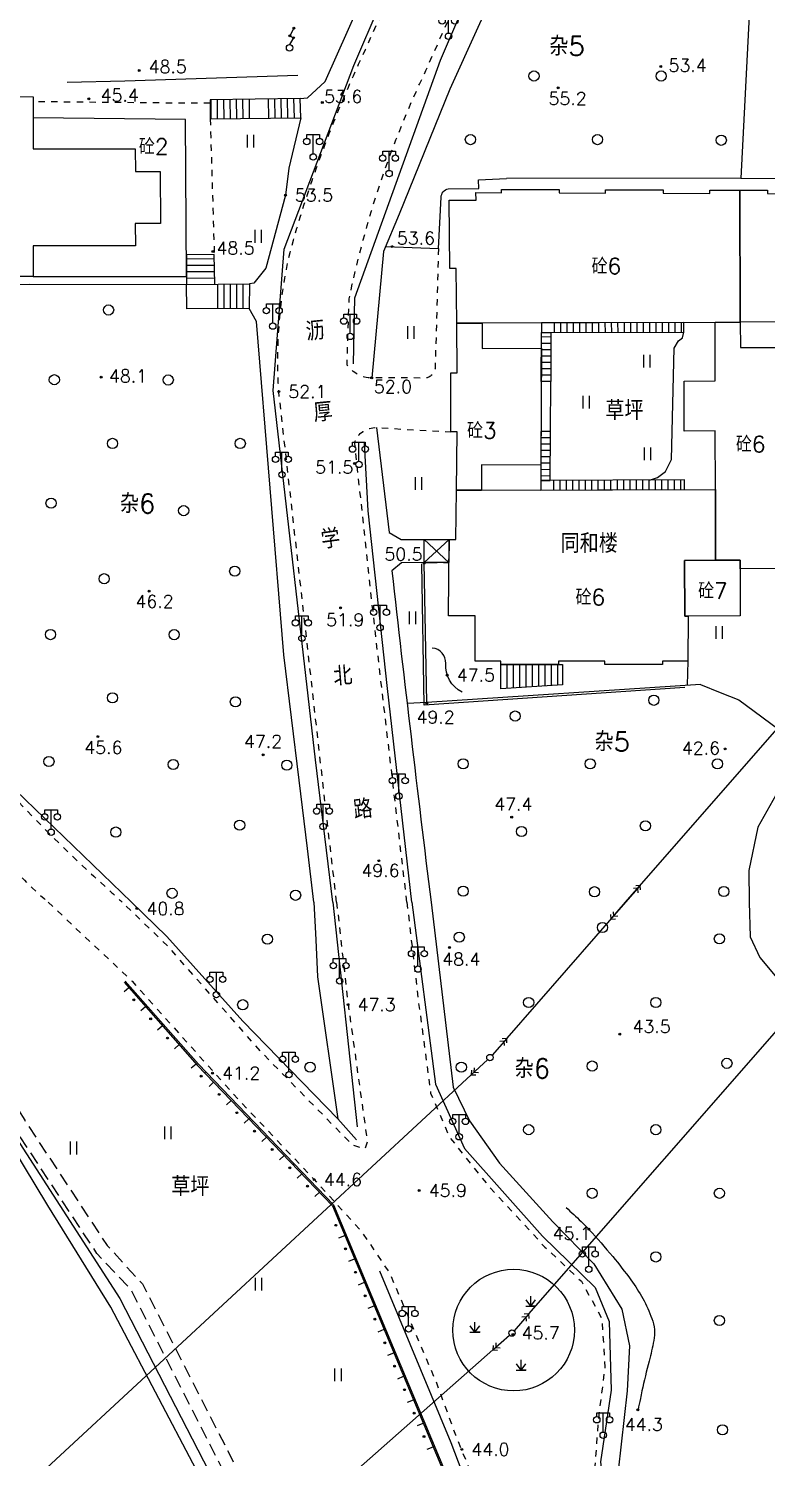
# Model space of a CAD drawing. Extents: x 115374 to 116875, y 149866 to 152432.
# Drawn here: x 115667 to 115783, y 151412.7 to 151637.3 of the extents above; entities that cross this region are included whole.
import ezdxf
from ezdxf.enums import TextEntityAlignment as Align

# ---------------------------------------------------------------- set-up
doc = ezdxf.new("R2010")
doc.units = 0
doc.header["$MEASUREMENT"] = 0
doc.header["$PDMODE"] = 32
doc.header["$PDSIZE"] = 0.3
doc.linetypes.add('X5', pattern=[3, 2, -1])
doc.linetypes.add('X6', pattern=[2, 1, -1])
doc.layers.get('0').update_dxf_attribs({"linetype": 'CONTINUOUS'})
for name, color, linetype in [('BOUND', 7, 'CONTINUOUS'), ('DLDW', 14, 'CONTINUOUS'), ('DLSS', 5, 'CONTINUOUS'), ('DMTZ', 5, 'CONTINUOUS'), ('GCD', 1, 'CONTINUOUS'), ('GXYZ', 2, 'CONTINUOUS'), ('JMD', 6, 'CONTINUOUS'), ('SXSS', 5, 'CONTINUOUS'), ('YZH', 2, 'CONTINUOUS'), ('ZBTZ', 5, 'CONTINUOUS')]:
    doc.layers.add(name, color=color, linetype=linetype)
doc.styles.add('HZ', font='rs.shx', dxfattribs={"bigfont": 'hztxt.shx'})
doc.linetypes.add('X19', pattern='A,4.5,[145,symbolx.shx,S=1,R=0,X=0,Y=1],4.5,-0.5,[146,symbolx.shx,S=1,R=0,X=0,Y=0],-0.5', length=10)
doc.linetypes.add('X34', pattern='A,2,[150,symbolx.shx,S=1,R=0,X=0,Y=0],1e-11', length=2)
doc.linetypes.add('X35', pattern='A,2,[4,symbolt.shx,S=1,R=0,X=0,Y=0],2,[28,symbolt.shx,S=1,R=0,X=0,Y=0],1e-11', length=4)
doc.linetypes.add('X36', pattern='A,2,[4,symbolt.shx,S=1,R=180,X=0,Y=0],2,[28,symbolt.shx,S=1,R=180,X=0,Y=0],1e-11', length=4)
doc.linetypes.add('X4', pattern='A,0,-1e-09,[149,symbolx.shx,S=0.15,R=0,X=0,Y=0],-1.6', length=1.6)
doc.linetypes.add('X49', pattern='A,0,[5,symbolt.shx,S=1,R=0,X=0,Y=0],-10', length=10)

# ---------------------------------------------------------------- blocks, each defined once
blk = doc.blocks.new('GC097')
for p, q in [((-1, 2.92), (-1, 3.52)), ((-1, 3.52), (1, 3.52)), ((0, 0.52), (0, 3.52)), ((1, 3.52), (1, 2.92))]:
    blk.add_line(p, q)
for centre in [(-1, 2.42), (1, 2.42), (0.01, 0)]:
    blk.add_circle(centre, 0.5)
blk = doc.blocks.new('GC132')
for p, q in [((0.7, 3.1), (0.06, 1.9)), ((0.51, 3.04), (0.7, 3.1)), ((0.7, 3.1), (0.75, 2.94)), ((0.63, 1.59), (0, 0.5)), ((0.06, 1.9), (0.63, 1.59))]:
    blk.add_line(p, q)
blk.add_circle((0, 0), 0.5)
for p in [(0.7, 3.1), (0.7, 3.1), (0.06, 1.9), (0.63, 1.59)]:
    blk.add_point(p)
blk = doc.blocks.new('GC121')
for p, q in [((-0.5, -0.64), (-0.5, 1.36)), ((-0.5, -0.64), (-0.5, 0.86)), ((0.5, -0.64), (0.5, 1.36))]:
    blk.add_line(p, q)
blk = doc.blocks.new('Ggjt')
for p, q in [((3.5, 0), (0, 0)), ((2.92, 0), (2.42, 0.5)), ((2.42, -0.5), (2.92, 0)), ((3.5, 0), (3, 0.5)), ((3, -0.5), (3.5, 0))]:
    blk.add_line(p, q)
blk = doc.blocks.new('GC122')
blk.add_circle((0, 0), 0.8)
blk = doc.blocks.new('GC155')
for p, q in [((4, 0), (0.5, 0)), ((3.42, 0), (2.92, 0.5)), ((2.92, -0.5), (3.42, 0)), ((4, 0), (3.5, 0.5)), ((3.5, -0.5), (4, 0))]:
    blk.add_line(p, q)
blk.add_circle((0, 0), 0.5)
blk = doc.blocks.new('GC124')
for p, q in [((0, -0.8), (-0.75, 0.2)), ((0, -0.8), (0, 0.8)), ((0, -0.8), (0.75, 0.2)), ((-0.8, -0.8), (0.75, -0.8)), ((0.8, -0.8), (0, -0.8))]:
    blk.add_line(p, q)

msp = doc.modelspace()

# ---------------------------------------------------------------- linework, layer by layer
at = {"layer": 'BOUND', "linetype": 'Continuous', "flags": 128}
for points, elevation in [([(115695.52, 151623.12), (115709.77, 151623.32), (115709.68, 151626.34), (115695.52, 151626.1)], 41.24), ([(115691.77, 151601.77), (115691.8, 151597.1), (115696.23, 151597.16), (115696.17, 151601.79)], 44.09), ([(115691.8, 151597.1), (115701.69, 151597.22), (115701.66, 151593.34), (115691.85, 151593.26)], 44.09), ([(115770.04, 151591.13), (115747.61, 151591.05), (115747.62, 151589.55), (115770.04, 151589.63)], 41.43), ([(115749.01, 151566.3), (115749.05, 151574), (115747.55, 151573.99), (115747.51, 151566.29)], 41.43), ([(115770.12, 151566.37), (115747.51, 151566.29), (115747.51, 151564.79), (115770.12, 151564.87)], 41.43), ([(115729.19, 151557.03), (115733.12, 151557.04), (115733.08, 151553.39), (115729.2, 151553.38)], 49.25), ([(115750.92, 151534.18), (115741.21, 151533.54), (115741.21, 151537.38), (115750.92, 151537.36)], 40.52)]:
    msp.add_lwpolyline(points, close=True, dxfattribs=dict(at, elevation=elevation))
msp.add_lwpolyline([(115749.12, 151589.55), (115749.08, 151581.85), (115747.58, 151581.84), (115747.62, 151589.55)], close=True, dxfattribs=at)
at = {"layer": 'DLSS', "linetype": 'X6', "flags": 128}
for points, elevation in [([(115715.4, 151500), (115712.9, 151521.8), (115706.31, 151580.25, -0.072054), (115708.08, 151602.15, -0.040525), (115718.86, 151631.71, 0.004673), (115735.6, 151669.1, 0.015173), (115749.51, 151701.14, 0.079188), (115755.36, 151720.21, 0.007803), (115754.9, 151741.98, 0.092811), (115751.61, 151756.23, 0.273895), (115729.83, 151762.51, 0.121025), (115704.71, 151748.79, 0.030553), (115694.65, 151726.47, -0.007544), (115688.86, 151715.03, -0.017909)], 47.25), ([(115726.46, 151500), (115721.5, 151542.3), (115718.25, 151572.24, -0.341577), (115721.68, 151574.6), (115733.35, 151573.94)], 47.21), ([(115658.1, 151566.77), (115655.17, 151553.35), (115651.06, 151546.89, 0.000767), (115645.4, 151540.8, 0.287149), (115646.47, 151538.57, 0.052604), (115679.5, 151502, -0.003439), (115681.69, 151500, -9.893693)], 41.24), ([(115624.47, 151548.5, -0.016088), (115624.3, 151549.62, -0.029469), (115624.26, 151550.23, -0.004072), (115624.27, 151551.3, -0.005221), (115624.29, 151552.13, -0.026809), (115624.41, 151553.51, -0.332465), (115624.49, 151553.59, -0.197665), (115624.62, 151553.56, -0.064928), (115624.89, 151553.31, -0.014254), (115625.74, 151552.18, 0.01364), (115626.81, 151550.86, 0.001969), (115627.68, 151549.93, 0.000771), (115660.3, 151509.4, 0.016599), (115670.04, 151500, 0.007405)], 36.81)]:
    msp.add_lwpolyline(points, format="xyb", dxfattribs=dict(at, elevation=elevation))
msp.add_lwpolyline([(115731.42, 151602.77), (115730.91, 151584.01, -0.376004), (115729.31, 151582.4), (115720.92, 151582.41, -0.245253), (115717.04, 151584.44), (115717.38, 151594.87, -0.060342), (115729.44, 151630.73, -0.000864), (115747.64, 151671.27, 0.148568)], format="xyb", dxfattribs=at)
for points, elevation in [([(115695.52, 151625.58), (115691.57, 151625.59), (115667.69, 151625.83)], 48.12), ([(115695.52, 151623.12), (115696.17, 151601.79)], 41.24), ([(115670.04, 151500), (115683.23, 151487.6), (115700.07, 151468.87), (115711.9, 151456.4), (115719.26, 151448.34), (115723.76, 151441.69), (115731.02, 151424.69), (115734.11, 151416.27), (115738.69, 151404.93), (115743.83, 151392.06), (115747.59, 151379.44), (115752.82, 151358.43), (115756.57, 151344.43), (115763.91, 151316.45), (115767.49, 151303.22), (115771.61, 151287.94), (115770.51, 151286.47), (115768.36, 151285.61), (115762.13, 151285.52)], 37.17), ([(115715.4, 151500), (115717.23, 151483.86), (115720.23, 151462.34), (115719.82, 151461.18), (115717.97, 151461.79), (115703.69, 151476.3), (115688.93, 151493.02), (115681.69, 151500)], 42.12), ([(115726.46, 151500), (115728.29, 151484.26), (115730.19, 151470.01), (115733.18, 151463.03), (115739.34, 151455.37), (115748.17, 151445.78), (115753.9, 151440.42), (115757.12, 151434.57), (115757.6, 151426.92), (115756.58, 151418.84), (115755.96, 151410.52), (115760.58, 151372.87), (115770.03, 151332.7), (115772.65, 151322.09), (115774.72, 151313.62), (115776.39, 151309.61), (115782.16, 151287.42), (115786.54, 151261.18), (115786.6, 151256.7)], 43.07)]:
    msp.add_lwpolyline(points, dxfattribs=dict(at, elevation=elevation))
at = {"layer": 'DMTZ', "linetype": 'X36', "flags": 128}
for points, elevation in [([(115673.03, 151628.89), (115682.1, 151629.09), (115709.32, 151629.98)], 45.4), ([(115764.61, 151566.35), (115765.86, 151566.78), (115767.11, 151567.71), (115768.1, 151569.58), (115768.49, 151587.07), (115769.16, 151588.24), (115769.82, 151588.74), (115770.04, 151589.63)], 41.43), ([(115772.62, 151534.24), (115729.59, 151531.41), (115729.2, 151553.38)], 49.25), ([(115645.4, 151540.8), (115654.3, 151530.2), (115663.4, 151519.1), (115683.12, 151500)], 39.36)]:
    msp.add_lwpolyline(points, dxfattribs=dict(at, elevation=elevation))
for points, elevation in [([(115723.13, 151603.09), (115731.42, 151602.77), (115731.83, 151610.81, -0.337834), (115732.95, 151612.13), (115737.75, 151612.19), (115737.72, 151613.53), (115742.15, 151613.76)], 53.55), ([(115735.13, 151533.04, -0.299979), (115732.56, 151537.53, 0.415367), (115730.45, 151539.93, -1.471695)], 47.54)]:
    msp.add_lwpolyline(points, format="xyb", dxfattribs=dict(at, elevation=elevation))
at = {"layer": 'DMTZ', "linetype": 'X35', "flags": 128}
for points, elevation in [([(115667.15, 151597.14), (115691.8, 151597.1)], 44.09), ([(115718.54, 151462.63), (115715.61, 151465.93), (115700.67, 151481.31), (115688.7, 151494.64), (115683.12, 151500)], 34.6), ([(115712.13, 151494.09), (115712.38, 151488.28), (115715.61, 151465.93)], 41.44)]:
    msp.add_lwpolyline(points, dxfattribs=dict(at, elevation=elevation))
at = {"layer": 'DMTZ', "linetype": 'X34', "elevation": 34.21, "flags": 128}
msp.add_lwpolyline([(115641.36, 151500), (115646.97, 151493.09), (115647.68, 151491.98), (115664.55, 151463.68), (115681.29, 151437.71), (115710.24, 151381.59), (115723.71, 151359.08), (115750.42, 151315), (115761.47, 151294.23), (115763.36, 151289.33)], dxfattribs=at)
at = {"layer": 'DMTZ', "linetype": 'X35', "flags": 128}
msp.add_lwpolyline([(115751.5, 151452, -0.009489), (115753.87, 151449.83, -0.017393), (115755.1, 151448.57, -0.011786), (115758.83, 151444.3, -0.014351), (115761.7, 151440.64, -0.069032), (115765.01, 151434.55, -0.139955), (115765.3, 151431.1, -0.015453), (115764.56, 151427.88, 0.010564), (115763.43, 151423.18, 0.002836), (115763.18, 151421.99, 0.001922), (115762.82, 151420.23)], format="xyb", dxfattribs=at)
at = {"layer": 'DMTZ', "linetype": 'X36'}
msp.add_circle((115743.25, 151432.75, 38.1), 9.56, dxfattribs=at)
at = {"layer": 'GCD', "linetype": 'Continuous'}
for p in [(115766.38, 151631.38, 53.4), (115684.37, 151630.75, 48.5), (115750.26, 151628, 55.2), (115676.44, 151626.3, 45.4), (115713.16, 151625.71, 53.6), (115707.35, 151611.15, 53.46), (115695.93, 151602.28, 48.54), (115724.16, 151603.05, 53.55), (115678.36, 151582.55, 48.15), (115720.92, 151582.41, 51.96), (115706.31, 151580.26, 52.06), (115718.2, 151568.96, 51.51), (115729.2, 151553.3, 50.47), (115685.9, 151548.91, 46.22), (115716.04, 151546.26, 51.91), (115732.81, 151535.71, 47.53), (115729.61, 151531.27, 49.23), (115677.87, 151526.03, 45.59), (115776.53, 151524.09, 42.59), (115703.85, 151523.18, 47.19), (115742.94, 151513.38, 47.36), (115722.04, 151506.53, 49.64), (115684, 151499, 40.84), (115733.18, 151492.9, 48.41), (115717.2, 151483.9, 47.25), (115759.93, 151479.28, 43.49), (115695.9, 151473.13, 41.23), (115711.9, 151456.4, 44.59), (115728.4, 151454.7, 45.89), (115755.1, 151448.6, 45.05), (115743.14, 151432.08, 45.7), (115762.8, 151420.2, 44.27), (115735.1, 151414, 43.97)]:
    msp.add_point(p, dxfattribs=at)
at = {"layer": 'GXYZ', "linetype": 'Continuous'}
for p, q in [((115760.86, 151500, 47.54), (115933.17, 151697.09)), ((115760.86, 151500), (115742.16, 151478.61, 45.89)), ((115745.63, 151435.29), (115802.28, 151500)), ((115736.59, 151472.88), (115601.22, 151347.61)), ((115736.59, 151472.88), (115601.22, 151347.61)), ((115736.59, 151472.88), (115601.22, 151347.61)), ((115736.59, 151472.88), (115601.22, 151347.61)), ((115605.24, 151310.79), (115739.99, 151429.64))]:
    msp.add_line(p, q, dxfattribs=at)
at = {"layer": 'JMD', "linetype": 'Continuous', "flags": 128}
msp.add_lwpolyline([(115659.13, 151626.67), (115667.7, 151626.59), (115667.7, 151623.28), (115667.7, 151618.42), (115683.74, 151618.42), (115683.76, 151614.84), (115687.64, 151614.87), (115687.69, 151606.7), (115683.74, 151606.68), (115683.76, 151603.17), (115667.7, 151603.17), (115667.7, 151598.38), (115659.84, 151598.38)], dxfattribs=at)
for points in [[(115667.67, 151623.28), (115667.7, 151618.42), (115683.74, 151618.42), (115683.76, 151614.84), (115687.64, 151614.87), (115687.69, 151606.7), (115683.74, 151606.68), (115683.76, 151603.17), (115667.7, 151603.17), (115667.7, 151598.38), (115691.79, 151598.38), (115691.65, 151623.04), (115667.7, 151623.28), (115667.67, 151623.28)], [(115778.9, 151591.16), (115774.93, 151591.14), (115738.28, 151591.01), (115734.3, 151591), (115734.23, 151599.63), (115733.21, 151599.63), (115733.13, 151610.34), (115737.35, 151610.35), (115737.32, 151611.54), (115741.34, 151611.52), (115741.34, 151612.05), (115750.41, 151612.04), (115750.41, 151611.49), (115757.71, 151611.47), (115757.71, 151612), (115766.78, 151611.98), (115766.78, 151611.44), (115774.1, 151611.41), (115774.1, 151611.94), (115778.83, 151611.94)], [(115778.9, 151591.16), (115778.83, 151611.94), (115783.17, 151611.93), (115783.18, 151611.38), (115790.51, 151611.36), (115790.51, 151611.85), (115799.56, 151611.84), (115799.56, 151611.33), (115803.55, 151611.31), (115803.56, 151607.31), (115804.06, 151607.31), (115804.06, 151595.22), (115803.57, 151595.22), (115803.57, 151591.25), (115778.9, 151591.16)], [(115738.28, 151591.01), (115738.29, 151587.04), (115747.61, 151587.07), (115747.52, 151568.69), (115738.2, 151568.73), (115738.22, 151564.76), (115734.24, 151564.75), (115734.37, 151573.94), (115733.35, 151573.94), (115733.35, 151583.22), (115734.37, 151583.21), (115734.3, 151591)], [(115774.93, 151591.14), (115778.9, 151591.16), (115778.92, 151587.19), (115788.23, 151587.22), (115788.25, 151581.98), (115788.27, 151574.78), (115788.29, 151569.54), (115787.05, 151569.54), (115787.11, 151552.45), (115778.89, 151552.43), (115778.88, 151553.75), (115775.02, 151553.75), (115774.98, 151564.89), (115774.95, 151574.09), (115770.09, 151574.07), (115770.07, 151581.92), (115774.92, 151581.94)], [(115734.24, 151564.75), (115738.22, 151564.76), (115774.98, 151564.89), (115775.02, 151553.75), (115770.13, 151553.74), (115770.15, 151544.99), (115770.68, 151544.99), (115770.67, 151537.9), (115766.65, 151537.91), (115766.65, 151537.37), (115757.59, 151537.37), (115757.59, 151537.91), (115750.31, 151537.9), (115750.31, 151537.36), (115741.21, 151537.38), (115741.22, 151537.91), (115737.19, 151537.91), (115737.19, 151545.01), (115732.99, 151545.01), (115733.12, 151557.04), (115734.14, 151557.03), (115734.24, 151564.75)], [(115778.88, 151553.75), (115778.89, 151552.43), (115778.9, 151545.01), (115770.68, 151544.99), (115770.15, 151544.99), (115770.13, 151553.74), (115775.02, 151553.75)]]:
    msp.add_lwpolyline(points, close=True, dxfattribs=at)
at = {"layer": 'SXSS', "linetype": 'Continuous', "flags": 128}
msp.add_lwpolyline([(115708.98, 151380.52), (115698.15, 151401.66), (115688.57, 151419.92), (115679.87, 151436.37), (115669.99, 151452.31), (115660.29, 151468.31), (115653.1, 151480.63), (115646.05, 151492.24), (115640.05, 151500)], dxfattribs=at)
at = {"layer": 'YZH', "linetype": 'Continuous'}
for p, q in [((115695.68, 151623.13, 41.24), (115695.68, 151626.1, 41.24)), ((115696.69, 151623.14, 41.24), (115696.68, 151626.12, 41.24)), ((115697.7, 151623.15, 41.24), (115697.68, 151626.14, 41.24)), ((115698.7, 151623.17, 41.24), (115698.68, 151626.15, 41.24)), ((115699.71, 151623.18, 41.24), (115699.68, 151626.17, 41.24)), ((115700.72, 151623.2, 41.24), (115700.68, 151626.19, 41.24)), ((115701.72, 151623.21, 41.24), (115701.68, 151626.21, 41.24)), ((115704.74, 151623.25, 41.24), (115704.68, 151626.26, 41.24)), ((115705.75, 151623.26, 41.24), (115705.68, 151626.27, 41.24)), ((115706.76, 151623.28, 41.24), (115706.68, 151626.29, 41.24)), ((115707.76, 151623.29, 41.24), (115707.68, 151626.31, 41.24)), ((115708.77, 151623.31, 41.24), (115708.68, 151626.32, 41.24)), ((115691.78, 151601.13, 44.09), (115696.18, 151601.16, 44.09)), ((115691.78, 151600.12, 44.09), (115696.19, 151600.16, 44.09)), ((115691.79, 151599.12, 44.09), (115696.21, 151599.16, 44.09)), ((115691.79, 151598.11, 44.09), (115696.22, 151598.16, 44.09)), ((115696.65, 151597.16, 44.09), (115696.66, 151593.3, 44.09)), ((115697.65, 151597.17, 44.09), (115697.66, 151593.31, 44.09)), ((115698.66, 151597.19, 44.09), (115698.66, 151593.32, 44.09)), ((115699.67, 151597.2, 44.09), (115699.66, 151593.33, 44.09)), ((115700.68, 151597.21, 44.09), (115700.66, 151593.34, 44.09)), ((115749.61, 151591.05, 41.43), (115749.62, 151589.55, 41.43)), ((115750.61, 151591.06, 41.43), (115750.62, 151589.56, 41.43)), ((115751.61, 151591.06, 41.43), (115751.62, 151589.56, 41.43)), ((115752.61, 151591.06, 41.43), (115752.62, 151589.56, 41.43)), ((115753.61, 151591.07, 41.43), (115753.62, 151589.57, 41.43)), ((115754.61, 151591.07, 41.43), (115754.62, 151589.57, 41.43)), ((115755.61, 151591.07, 41.43), (115755.62, 151589.57, 41.43)), ((115756.61, 151591.08, 41.43), (115756.62, 151589.58, 41.43)), ((115757.61, 151591.08, 41.43), (115757.62, 151589.58, 41.43)), ((115758.61, 151591.08, 41.43), (115758.62, 151589.58, 41.43)), ((115759.61, 151591.09, 41.43), (115759.62, 151589.59, 41.43)), ((115760.61, 151591.09, 41.43), (115760.62, 151589.59, 41.43)), ((115761.61, 151591.1, 41.43), (115761.62, 151589.6, 41.43)), ((115762.61, 151591.1, 41.43), (115762.62, 151589.6, 41.43)), ((115763.61, 151591.1, 41.43), (115763.62, 151589.6, 41.43)), ((115764.61, 151591.11, 41.43), (115764.62, 151589.61, 41.43)), ((115765.61, 151591.11, 41.43), (115765.62, 151589.61, 41.43)), ((115766.61, 151591.11, 41.43), (115766.62, 151589.61, 41.43)), ((115767.61, 151591.12, 41.43), (115767.62, 151589.62, 41.43)), ((115768.61, 151591.12, 41.43), (115768.62, 151589.62, 41.43)), ((115769.61, 151591.12, 41.43), (115769.62, 151589.62, 41.43)), ((115749.12, 151588.85), (115747.62, 151588.84)), ((115749.11, 151587.85), (115747.61, 151587.84)), ((115749.11, 151586.85), (115747.61, 151586.84)), ((115749.1, 151585.85), (115747.6, 151585.84)), ((115749.1, 151584.85), (115747.6, 151584.84)), ((115749.09, 151583.85), (115747.59, 151583.84)), ((115749.09, 151582.85), (115747.59, 151582.84)), ((115749.04, 151573, 41.43), (115747.54, 151572.99, 41.43)), ((115749.03, 151571, 41.43), (115747.53, 151570.99, 41.43)), ((115749.04, 151572, 41.43), (115747.54, 151571.99, 41.43)), ((115749.02, 151569, 41.43), (115747.52, 151568.99, 41.43)), ((115749.03, 151570, 41.43), (115747.53, 151569.99, 41.43)), ((115749.01, 151567, 41.43), (115747.51, 151566.99, 41.43)), ((115749.02, 151568, 41.43), (115747.52, 151567.99, 41.43)), ((115749.51, 151566.3, 41.43), (115749.51, 151564.8, 41.43)), ((115750.51, 151566.3, 41.43), (115750.51, 151564.8, 41.43)), ((115751.51, 151566.31, 41.43), (115751.51, 151564.81, 41.43)), ((115752.51, 151566.31, 41.43), (115752.51, 151564.81, 41.43)), ((115753.51, 151566.32, 41.43), (115753.51, 151564.82, 41.43)), ((115754.51, 151566.32, 41.43), (115754.51, 151564.82, 41.43)), ((115755.51, 151566.32, 41.43), (115755.51, 151564.82, 41.43)), ((115756.51, 151566.33, 41.43), (115756.51, 151564.83, 41.43)), ((115757.51, 151566.33, 41.43), (115757.51, 151564.83, 41.43)), ((115758.51, 151566.33, 41.43), (115758.51, 151564.83, 41.43)), ((115759.51, 151566.34, 41.43), (115759.51, 151564.84, 41.43)), ((115760.51, 151566.34, 41.43), (115760.51, 151564.84, 41.43)), ((115761.51, 151566.34, 41.43), (115761.51, 151564.84, 41.43)), ((115762.51, 151566.35, 41.43), (115762.51, 151564.85, 41.43)), ((115763.51, 151566.35, 41.43), (115763.51, 151564.85, 41.43)), ((115764.51, 151566.35, 41.43), (115764.51, 151564.85, 41.43)), ((115765.51, 151566.36, 41.43), (115765.51, 151564.86, 41.43)), ((115766.51, 151566.36, 41.43), (115766.51, 151564.86, 41.43)), ((115767.51, 151566.36, 41.43), (115767.51, 151564.86, 41.43)), ((115768.51, 151566.37, 41.43), (115768.51, 151564.87, 41.43)), ((115769.51, 151566.37, 41.43), (115769.51, 151564.87, 41.43)), ((115729.19, 151557.03, 49.25), (115733.08, 151553.39, 49.24)), ((115733.12, 151557.04, 49.25), (115729.2, 151553.38, 49.24)), ((115742.21, 151533.61, 40.52), (115742.21, 151537.37, 40.52)), ((115743.21, 151533.67, 40.52), (115743.21, 151537.37, 40.52)), ((115744.21, 151533.74, 40.52), (115744.21, 151537.37, 40.52)), ((115745.21, 151533.8, 40.52), (115745.21, 151537.37, 40.52)), ((115746.21, 151533.87, 40.52), (115746.21, 151537.37, 40.52)), ((115747.21, 151533.94, 40.52), (115747.21, 151537.37, 40.52)), ((115748.21, 151534, 40.52), (115748.21, 151537.36, 40.52)), ((115749.21, 151534.07, 40.52), (115749.21, 151537.36, 40.52)), ((115750.21, 151534.13, 40.52), (115750.21, 151537.36, 40.52))]:
    msp.add_line(p, q, dxfattribs=at)
at = {"layer": 'YZH', "linetype": 'X5'}
for p, q in [((115729.19, 151557.03, 49.25), (115733.12, 151557.04, 49.24)), ((115729.2, 151553.38, 49.25), (115733.08, 151553.39, 49.24))]:
    msp.add_line(p, q, dxfattribs=at)
at = {"layer": 'YZH'}
for p, q in [((115681.97, 151485.96, 34.48), (115682.72, 151486.62, 34.48)), ((115681.97, 151485.96, 34.48), (115682.72, 151486.62, 34.48)), ((115681.97, 151485.96, 34.48), (115682.72, 151486.62, 34.48)), ((115681.97, 151485.96, 34.48), (115682.72, 151486.62, 34.48)), ((115684.61, 151482.96, 34.48), (115685.36, 151483.62, 34.48)), ((115684.61, 151482.96, 34.48), (115685.36, 151483.62, 34.48)), ((115684.61, 151482.96, 34.48), (115685.36, 151483.62, 34.48)), ((115684.61, 151482.96, 34.48), (115685.36, 151483.62, 34.48)), ((115687.26, 151479.96, 34.48), (115688.01, 151480.62, 34.48)), ((115687.26, 151479.96, 34.48), (115688.01, 151480.62, 34.48)), ((115687.26, 151479.96, 34.48), (115688.01, 151480.62, 34.48)), ((115687.26, 151479.96, 34.48), (115688.01, 151480.62, 34.48)), ((115689.9, 151476.96, 34.48), (115690.65, 151477.62, 34.48)), ((115689.9, 151476.96, 34.48), (115690.65, 151477.62, 34.48)), ((115689.9, 151476.96, 34.48), (115690.65, 151477.62, 34.48)), ((115689.9, 151476.96, 34.48), (115690.65, 151477.62, 34.48)), ((115692.55, 151473.96, 34.48), (115693.3, 151474.62, 34.48)), ((115692.55, 151473.96, 34.48), (115693.3, 151474.62, 34.48)), ((115692.55, 151473.96, 34.48), (115693.3, 151474.62, 34.48)), ((115692.55, 151473.96, 34.48), (115693.3, 151474.62, 34.48)), ((115695.34, 151471.03, 34.48), (115696.06, 151471.73, 34.48)), ((115695.34, 151471.03, 34.48), (115696.06, 151471.73, 34.48)), ((115695.34, 151471.03, 34.48), (115696.06, 151471.73, 34.48)), ((115695.34, 151471.03, 34.48), (115696.06, 151471.73, 34.48)), ((115698.11, 151468.15, 34.48), (115698.83, 151468.84, 34.48)), ((115698.11, 151468.15, 34.48), (115698.83, 151468.84, 34.48)), ((115698.11, 151468.15, 34.48), (115698.83, 151468.84, 34.48)), ((115698.11, 151468.15, 34.48), (115698.83, 151468.84, 34.48)), ((115700.89, 151465.27, 34.48), (115701.61, 151465.96, 34.48)), ((115700.89, 151465.27, 34.48), (115701.61, 151465.96, 34.48)), ((115700.89, 151465.27, 34.48), (115701.61, 151465.96, 34.48)), ((115700.89, 151465.27, 34.48), (115701.61, 151465.96, 34.48)), ((115703.66, 151462.38, 34.48), (115704.38, 151463.08, 34.48)), ((115703.66, 151462.38, 34.48), (115704.38, 151463.08, 34.48)), ((115703.66, 151462.38, 34.48), (115704.38, 151463.08, 34.48)), ((115703.66, 151462.38, 34.48), (115704.38, 151463.08, 34.48)), ((115706.43, 151459.5, 34.48), (115707.15, 151460.19, 34.48)), ((115706.43, 151459.5, 34.48), (115707.15, 151460.19, 34.48)), ((115706.43, 151459.5, 34.48), (115707.15, 151460.19, 34.48)), ((115706.43, 151459.5, 34.48), (115707.15, 151460.19, 34.48)), ((115709.2, 151456.62, 34.48), (115709.92, 151457.31, 34.48)), ((115709.2, 151456.62, 34.48), (115709.92, 151457.31, 34.48)), ((115709.2, 151456.62, 34.48), (115709.92, 151457.31, 34.48)), ((115709.2, 151456.62, 34.48), (115709.92, 151457.31, 34.48)), ((115711.98, 151453.73, 34.48), (115712.7, 151454.43, 34.48)), ((115711.98, 151453.73, 34.48), (115712.7, 151454.43, 34.48)), ((115711.98, 151453.73, 34.48), (115712.7, 151454.43, 34.48)), ((115711.98, 151453.73, 34.48), (115712.7, 151454.43, 34.48)), ((115715.77, 151447.25, 34.48), (115716.69, 151447.64, 34.48)), ((115715.77, 151447.25, 34.48), (115716.69, 151447.64, 34.48)), ((115715.77, 151447.25, 34.48), (115716.69, 151447.64, 34.48)), ((115715.77, 151447.25, 34.48), (115716.69, 151447.64, 34.48)), ((115717.31, 151443.56, 34.48), (115718.23, 151443.95, 34.48)), ((115717.31, 151443.56, 34.48), (115718.23, 151443.95, 34.48)), ((115717.31, 151443.56, 34.48), (115718.23, 151443.95, 34.48)), ((115717.31, 151443.56, 34.48), (115718.23, 151443.95, 34.48)), ((115718.85, 151439.87, 34.48), (115719.77, 151440.26, 34.48)), ((115718.85, 151439.87, 34.48), (115719.77, 151440.26, 34.48)), ((115718.85, 151439.87, 34.48), (115719.77, 151440.26, 34.48)), ((115718.85, 151439.87, 34.48), (115719.77, 151440.26, 34.48)), ((115720.39, 151436.18, 34.48), (115721.32, 151436.57, 34.48)), ((115720.39, 151436.18, 34.48), (115721.32, 151436.57, 34.48)), ((115720.39, 151436.18, 34.48), (115721.32, 151436.57, 34.48)), ((115720.39, 151436.18, 34.48), (115721.32, 151436.57, 34.48)), ((115721.94, 151432.49, 34.48), (115722.86, 151432.88, 34.48)), ((115721.94, 151432.49, 34.48), (115722.86, 151432.88, 34.48)), ((115721.94, 151432.49, 34.48), (115722.86, 151432.88, 34.48)), ((115721.94, 151432.49, 34.48), (115722.86, 151432.88, 34.48)), ((115723.48, 151428.8, 34.48), (115724.4, 151429.19, 34.48)), ((115723.48, 151428.8, 34.48), (115724.4, 151429.19, 34.48)), ((115723.48, 151428.8, 34.48), (115724.4, 151429.19, 34.48)), ((115723.48, 151428.8, 34.48), (115724.4, 151429.19, 34.48)), ((115725.02, 151425.11, 34.48), (115725.94, 151425.5, 34.48)), ((115725.02, 151425.11, 34.48), (115725.94, 151425.5, 34.48)), ((115725.02, 151425.11, 34.48), (115725.94, 151425.5, 34.48)), ((115725.02, 151425.11, 34.48), (115725.94, 151425.5, 34.48)), ((115726.56, 151421.42, 34.48), (115727.49, 151421.81, 34.48)), ((115726.56, 151421.42, 34.48), (115727.49, 151421.81, 34.48)), ((115726.56, 151421.42, 34.48), (115727.49, 151421.81, 34.48)), ((115726.56, 151421.42, 34.48), (115727.49, 151421.81, 34.48)), ((115728.11, 151417.73, 34.48), (115729.03, 151418.12, 34.48)), ((115728.11, 151417.73, 34.48), (115729.03, 151418.12, 34.48)), ((115728.11, 151417.73, 34.48), (115729.03, 151418.12, 34.48)), ((115728.11, 151417.73, 34.48), (115729.03, 151418.12, 34.48)), ((115729.65, 151414.04, 34.48), (115730.57, 151414.42, 34.48)), ((115729.65, 151414.04, 34.48), (115730.57, 151414.42, 34.48)), ((115729.65, 151414.04, 34.48), (115730.57, 151414.42, 34.48)), ((115729.65, 151414.04, 34.48), (115730.57, 151414.42, 34.48))]:
    msp.add_line(p, q, dxfattribs=at)
at = {"layer": 'YZH', "linetype": 'Continuous', "flags": 128}
for points, elevation in [([(115695.52, 151623.12), (115709.77, 151623.32), (115709.68, 151626.34), (115695.52, 151626.1)], 41.24), ([(115691.77, 151601.77), (115691.8, 151597.1), (115696.23, 151597.16), (115696.17, 151601.79)], 44.09), ([(115691.8, 151597.1), (115701.69, 151597.22), (115701.66, 151593.34), (115691.85, 151593.26)], 44.09), ([(115770.04, 151591.13), (115747.61, 151591.05), (115747.62, 151589.55), (115770.04, 151589.63)], 41.43), ([(115749.01, 151566.3), (115749.05, 151574), (115747.55, 151573.99), (115747.51, 151566.29)], 41.43), ([(115770.12, 151566.37), (115747.51, 151566.29), (115747.51, 151564.79), (115770.12, 151564.87)], 41.43), ([(115750.92, 151534.18), (115741.21, 151533.54), (115741.21, 151537.38), (115750.92, 151537.36)], 40.52), ([(115682.17, 151487.6), (115693.66, 151474.57), (115714.94, 151452.44), (115738.5, 151396.06)], 34.48), ([(115681.99, 151487.44), (115693.49, 151474.4), (115714.74, 151452.3), (115738.28, 151395.97)], 34.48), ([(115688.19, 151480.78), (115688.01, 151480.62)], 34.48), ([(115694.85, 151473.33), (115694.68, 151473.17)], 34.48), ([(115701.78, 151466.13), (115701.61, 151465.96)], 34.48), ([(115708.71, 151458.92), (115708.54, 151458.75)], 34.48), ([(115719.22, 151442.2), (115719, 151442.1)], 34.48), ([(115723.08, 151432.97), (115722.86, 151432.88)], 34.48), ([(115726.94, 151423.74), (115726.71, 151423.65)], 34.48), ([(115730.79, 151414.52), (115730.57, 151414.42)], 34.48)]:
    msp.add_lwpolyline(points, dxfattribs=dict(at, elevation=elevation))
msp.add_lwpolyline([(115749.12, 151589.55), (115749.08, 151581.85), (115747.58, 151581.84), (115747.62, 151589.55)], dxfattribs=at)
at = {"layer": 'YZH', "linetype": 'X19', "elevation": 40.27, "flags": 128}
msp.add_lwpolyline([(115770.19, 151533.75), (115729.2, 151531), (115728.8, 151553.2)], dxfattribs=at)
at = {"layer": 'YZH', "linetype": 'X5', "elevation": 34.21, "flags": 128}
for points in [[(115712.32, 151380.76), (115696.71, 151412.38), (115683.07, 151439.08), (115677.7, 151444.79), (115664.63, 151464.67), (115647.08, 151493.17), (115641.64, 151500)], [(115644.22, 151500), (115648.66, 151494.43), (115666.35, 151465.73), (115679.34, 151446.02), (115684.87, 151440.01), (115698.55, 151413.27), (115714.05, 151381.68), (115712.32, 151380.76)]]:
    msp.add_lwpolyline(points, dxfattribs=at)
at = {"layer": 'YZH'}
for p in [(115683.52, 151484.66, 34.48), (115686.16, 151481.66, 34.48), (115688.81, 151478.66, 34.48), (115694.1, 151472.65, 34.48), (115696.94, 151469.8, 34.48), (115699.72, 151466.92, 34.48), (115702.49, 151464.03, 34.48), (115705.26, 151461.15, 34.48), (115708.03, 151458.27, 34.48), (115710.81, 151455.38, 34.48), (115715.27, 151449.22, 34.48), (115716.81, 151445.53, 34.48), (115718.36, 151441.83, 34.48), (115719.9, 151438.14, 34.48), (115721.44, 151434.45, 34.48), (115722.98, 151430.76, 34.48), (115724.53, 151427.07, 34.48), (115726.07, 151423.38, 34.48), (115727.61, 151419.69, 34.48), (115729.15, 151416, 34.48)]:
    msp.add_point(p, dxfattribs=at)
at = {"layer": 'ZBTZ', "linetype": 'X49', "flags": 128}
for points in [[(115714.79, 151500), (115712.09, 151522.4), (115705.44, 151580.43), (115707.18, 151602.64), (115718.14, 151631.52), (115734.67, 151670.12), (115745.87, 151694.68), (115749.19, 151702.25), (115754.86, 151720.16)], [(115718.05, 151584.63), (115718.26, 151594.99), (115731.75, 151632.36), (115747.5, 151668.99)], [(115727.23, 151500), (115723.41, 151533.6), (115720.35, 151561.54), (115719.77, 151572.17)], [(115714.79, 151500), (115718.65, 151464.72)], [(115727.23, 151500), (115730.96, 151471.39), (115735.5, 151461.29), (115747.8, 151447.49), (115756.08, 151439.47), (115758.27, 151434.09), (115758.61, 151423.31), (115756.92, 151412.04), (115761.15, 151376.6), (115767.21, 151348.16)], [(115722.15, 151442.05), (115733.37, 151415.09), (115745.38, 151383.41), (115755.65, 151344.49), (115770.42, 151288.81)]]:
    msp.add_lwpolyline(points, dxfattribs=at)
at = {"layer": 'ZBTZ', "linetype": 'Continuous', "flags": 128}
for points, elevation in [([(115709.68, 151626.34), (115710.83, 151626.43), (115713.58, 151629), (115743.4, 151695.82)], 41.24), ([(115709.77, 151623.32), (115707.89, 151615.37), (115707.35, 151611.15), (115704.28, 151599.64), (115702.4, 151597.29), (115701.69, 151597.22)], 53.56), ([(115711.84, 151500), (115710.81, 151508.44), (115709.5, 151519.21), (115707.1, 151538.9), (115702.8, 151591.26), (115701.66, 151593.34)], 48.43), ([(115721.68, 151574.6), (115723.66, 151558.11), (115725.58, 151557.02), (115729.19, 151557.03)], 47.21), ([(115730.27, 151500), (115733.76, 151470.94), (115736.32, 151465.66), (115741.04, 151459.01), (115749.42, 151449.77), (115755.85, 151443.15), (115760.25, 151436.06), (115761.48, 151430.26), (115761.11, 151423.21), (115759.68, 151410.65), (115764.53, 151372.13), (115770.13, 151347.53), (115768.43, 151347.15)], 43.7)]:
    msp.add_lwpolyline(points, dxfattribs=dict(at, elevation=elevation))
for points in [[(115750.71, 151663.03), (115746.42, 151656.92), (115733.23, 151627.82), (115725.23, 151608.17), (115722.79, 151602.29), (115720.92, 151582.41)], [(115711.84, 151500), (115712.13, 151494.09)]]:
    msp.add_lwpolyline(points, dxfattribs=at)
at = {"layer": 'ZBTZ', "linetype": 'X4', "flags": 128}
for points in [[(115779.83, 151654.22), (115780.41, 151641.4), (115778.96, 151613.81), (115742.15, 151613.76)], [(115778.96, 151613.81), (115803.61, 151613.59), (115803.55, 151611.31)]]:
    msp.add_lwpolyline(points, dxfattribs=at)
for points, elevation in [([(115653.19, 151587.09), (115653.2, 151589.95), (115660.82, 151597.08), (115667.15, 151597.14)], 41.68), ([(115749.05, 151574), (115749.08, 151581.85)], 41.43), ([(115770.67, 151537.9), (115770.52, 151534.11)], 41.43), ([(115772.62, 151534.24), (115775.71, 151532.99), (115778.69, 151531.81), (115786.09, 151526.3), (115786.22, 151524.76), (115785.93, 151521.84), (115784.47, 151516.84), (115781.64, 151511.81), (115780.23, 151504.98), (115780.27, 151500)], 49.25), ([(115729.59, 151531.41), (115726.5, 151531.22)], 49.25), ([(115780.27, 151500), (115780.43, 151494.56), (115781.97, 151491.32), (115784.91, 151487.78), (115794.01, 151487.01), (115804.65, 151488.09)], 43.7)]:
    msp.add_lwpolyline(points, dxfattribs=dict(at, elevation=elevation))
at = {"layer": 'ZBTZ', "linetype": 'Continuous', "elevation": 50.49, "flags": 128}
msp.add_lwpolyline([(115729.2, 151553.38), (115725.59, 151553.37), (115724.1, 151552.1, 0.003033), (115730.27, 151500)], format="xyb", dxfattribs=at)

# ---------------------------------------------------------------- block references
at = {"layer": 'DLDW', "linetype": 'Continuous'}
for name, p in [('GC097', (115733, 151636.12, 53.8)), ('GC132', (115708, 151634.3, 53.47)), ('GC097', (115711.72, 151617.15, 53.59)), ('GC097', (115723.65, 151614.54, 53.62)), ('GC097', (115705.36, 151590.56, 52.71)), ('GC097', (115717.54, 151588.93, 52.68)), ('GC097', (115706.8, 151567.2, 51.99)), ('GC097', (115718.91, 151568.81, 51.51)), ('GC097', (115722.24, 151543.16, 49.97)), ('GC097', (115709.94, 151541.49, 50.09)), ('GC097', (115725.19, 151516.68, 48.8)), ('GC097', (115713.27, 151511.91, 48.82)), ('GC097', (115670.49, 151511, 40.3)), ('GC097', (115728.19, 151489.49, 40.65)), ('GC097', (115715.88, 151487.62, 40.7)), ('GC097', (115696.49, 151485.47, 35.09)), ('GC097', (115707.91, 151472.9, 36.58)), ('GC097', (115734.67, 151463.13, 39.5)), ('GC097', (115755.06, 151442.3, 38.07)), ('GC097', (115726.72, 151432.94, 38.09)), ('GC097', (115757.33, 151416.23, 37.22))]:
    msp.add_blockref(name, p, dxfattribs=at)
at = {"layer": 'GXYZ', "linetype": 'Continuous'}
for name, p, rotation in [('Ggjt', (115760.86, 151500, 47.54), 48.83340347710241), ('Ggjt', (115760.86, 151500, 47.54), 228.8376335369854), ('GC155', (115739.52, 151475.59, 45.89), 48.83763353698534), ('GC155', (115739.52, 151475.59, 45.89), 222.7809744296776), ('GC155', (115742.99, 151432.28), 48.79605830729035), ('GC155', (115742.99, 151432.28), 221.4119376476449)]:
    msp.add_blockref(name, p, dxfattribs=dict(at, rotation=rotation))
at = {"layer": 'ZBTZ', "linetype": 'Continuous'}
for name, p in [('GC122', (115746.45, 151629.87)), ('GC122', (115766.45, 151629.87)), ('GC121', (115701.9, 151619.26)), ('GC122', (115736.45, 151619.87)), ('GC122', (115756.45, 151619.87)), ('GC122', (115775.91, 151619.77)), ('GC121', (115703.09, 151604.31)), ('GC122', (115679.55, 151593.09)), ('GC121', (115727.09, 151589.21)), ('GC121', (115764.23, 151584.67)), ('GC122', (115671.01, 151582.13)), ('GC122', (115688.93, 151582.09)), ('GC121', (115754.7, 151578.25)), ('GC122', (115680.16, 151572.12)), ('GC122', (115700.25, 151572.12)), ('GC121', (115764.34, 151570.14)), ('GC121', (115728.3, 151565.44)), ('GC122', (115670.49, 151562.73)), ('GC122', (115691.35, 151561.55)), ('GC122', (115699.38, 151552.03)), ('GC122', (115678.84, 151550.85)), ('GC121', (115727.36, 151544.34)), ('GC122', (115670.41, 151542.07)), ('GC122', (115689.85, 151542.06)), ('GC121', (115775.62, 151542.02)), ('GC122', (115680.16, 151532.12)), ('GC122', (115765.3, 151531.75)), ('GC122', (115699.49, 151531.51)), ('GC122', (115743.49, 151529.27)), ('GC122', (115670.16, 151522.12)), ('GC122', (115689.72, 151521.64)), ('GC122', (115707.58, 151521.54)), ('GC122', (115735.3, 151521.75)), ('GC122', (115755.3, 151521.75)), ('GC122', (115775.3, 151521.75)), ('GC122', (115700.16, 151512.12)), ('GC122', (115763.97, 151512.02)), ('GC122', (115680.68, 151511.03)), ('GC122', (115744.48, 151511.11)), ('GC122', (115689.52, 151501.41)), ('GC122', (115708.96, 151501.1)), ('GC122', (115735.3, 151501.75)), ('GC122', (115755.96, 151501.65)), ('GC122', (115776.3, 151501.68)), ('GC122', (115757.23, 151496.04)), ('GC122', (115704.52, 151494.19)), ('GC122', (115734.7, 151494.52)), ('GC122', (115775.61, 151494.25)), ('GC122', (115700.64, 151483.89)), ('GC122', (115745.61, 151484.25)), ('GC122', (115765.61, 151484.25)), ('GC122', (115711.23, 151474.07)), ('GC122', (115735.02, 151474.07)), ('GC122', (115755.61, 151474.25)), ('GC122', (115776.8, 151474.68)), ('GC121', (115688.89, 151463.39)), ('GC122', (115745.61, 151464.25)), ('GC122', (115765.61, 151464.25)), ('GC121', (115674.03, 151461.01)), ('GC122', (115755.61, 151454.25)), ('GC122', (115775.61, 151454.25)), ('GC122', (115765.61, 151444.25)), ('GC121', (115703.16, 151439.63)), ('GC124', (115745.96, 151437.3)), ('GC124', (115737.17, 151433.22)), ('GC122', (115775.61, 151434.25)), ('GC124', (115744.44, 151427.26)), ('GC121', (115715.65, 151425.37)), ('GC122', (115776.1, 151417.07))]:
    msp.add_blockref(name, p, dxfattribs=at)

# ---------------------------------------------------------------- texts
at = {"layer": 'DLSS', "linetype": 'Continuous', "style": 'HZ'}
for s, rotation, p in [('沥', 5.632, (115712.04, 151589.93)), ('厚', 5.632, (115713.25, 151577.13)), ('学', 7.9099, (115714.42, 151557.32)), ('北', 4.6372, (115716.37, 151535.73)), ('路', 6.6869, (115719.52, 151514.81))]:
    msp.add_text(s, height=3, rotation=rotation, dxfattribs=at).set_placement(p, align=Align.MIDDLE)
at = {"layer": 'GCD', "linetype": 'Continuous', "lineweight": -3, "style": 'HZ'}
for s, p in [('48.5', (115685.84, 151630.34, 48.5)), ('53.4', (115767.62, 151630.55, 53.4)), ('48.1', (115679.6, 151581.72, 48.15)), ('46.2', (115683.77, 151546.28, 46.22)), ('51.9', (115713.76, 151543.39, 51.91)), ('47.2', (115700.84, 151524.28, 47.19)), ('45.6', (115675.72, 151523.32, 45.59)), ('42.6', (115769.71, 151523.23, 42.59)), ('47.4', (115740.2, 151514.42, 47.36)), ('49.6', (115719.31, 151503.98, 49.64))]:
    msp.add_text(s, height=2, dxfattribs=at).set_placement(p)
at = {"layer": 'GCD', "linetype": 'Continuous', "style": 'HZ'}
for s, p in [('45.4', (115678.29, 151625.86, 45.4)), ('53.6', (115713.44, 151625.65, 53.6)), ('55.2', (115748.74, 151625.33, 55.2)), ('53.5', (115708.85, 151610.15, 53.46)), ('53.6', (115724.88, 151603.39, 53.55)), ('48.5', (115696.51, 151601.83, 48.54)), ('52.0', (115721.26, 151580.04, 51.96)), ('52.1', (115707.81, 151579.26, 52.06)), ('51.5', (115712.04, 151567.38, 51.51)), ('50.5', (115722.92, 151553.71, 50.47)), ('47.5', (115734.31, 151534.71, 47.53)), ('49.2', (115727.98, 151528.1, 49.23)), ('40.8', (115685.5, 151498, 40.84)), ('48.4', (115732.02, 151490.05, 48.41)), ('47.3', (115718.7, 151482.9, 47.25)), ('43.5', (115761.95, 151479.47, 43.49)), ('41.2', (115697.4, 151472.13, 41.23)), ('44.6', (115713.4, 151455.4, 44.59)), ('45.9', (115729.9, 151453.7, 45.89)), ('45.1', (115749.38, 151446.93, 45.05)), ('45.7', (115744.5, 151431.3, 45.7)), ('44.3', (115760.72, 151416.92, 44.27)), ('44.0', (115736.6, 151413, 43.97))]:
    msp.add_text(s, height=2, dxfattribs=at).set_placement(p)
at = {"layer": 'JMD', "linetype": 'Continuous', "style": 'HZ'}
for s, height, p in [('砼2', 2.5, (115686.64, 151618.91)), ('砼6', 2.5, (115757.84, 151600.12)), ('砼3', 2.5, (115738.25, 151574.28)), ('砼6', 2.5, (115780.54, 151572.13)), ('同和楼', 3, (115755.14, 151556.56)), ('砼7', 2.5, (115774.59, 151549.09)), ('砼6', 2.5, (115755.32, 151548.08))]:
    msp.add_text(s, height=height, dxfattribs=at).set_placement(p, align=Align.MIDDLE)
at = {"layer": 'ZBTZ', "linetype": 'Continuous', "style": 'HZ'}
for s, p in [('杂5', (115751.66, 151634.73)), ('草坪', (115760.68, 151577.47)), ('杂6', (115684.12, 151562.82)), ('杂5', (115758.77, 151525.4)), ('杂6', (115746.2, 151474.03)), ('草坪', (115692.4, 151455.47))]:
    msp.add_text(s, height=3, dxfattribs=at).set_placement(p, align=Align.MIDDLE)

doc.saveas('drawing.dxf')
